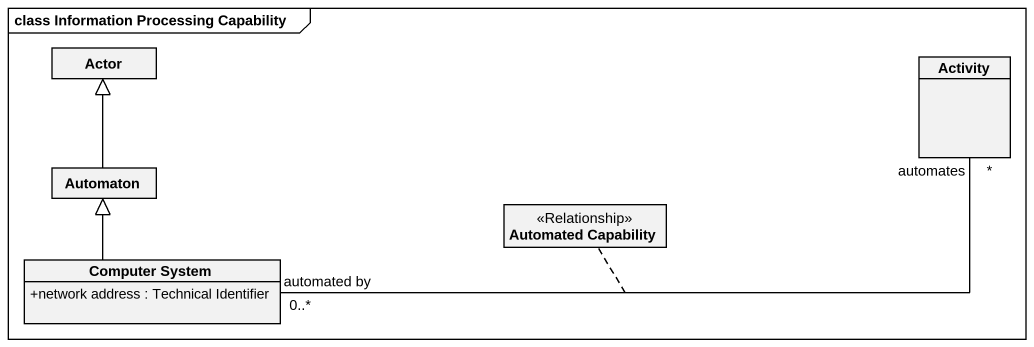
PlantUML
@startuml
mainframe class Information Processing Capability
hide circle
hide empty members
skinparam classAttributeIconSize 0
class "Actor" as Actor_
class Activity
class Automaton
class "Automated Capability" as Automated_Capability <<Relationship>>
class "Computer System" as Computer_System {
  +network address : Technical Identifier
}
Automaton -up-|> Actor_
Computer_System "automated by\n0..*" -right- "automates\n*" Activity
(Computer_System, Activity) .. Automated_Capability
Computer_System -up-|> Automaton
@enduml
